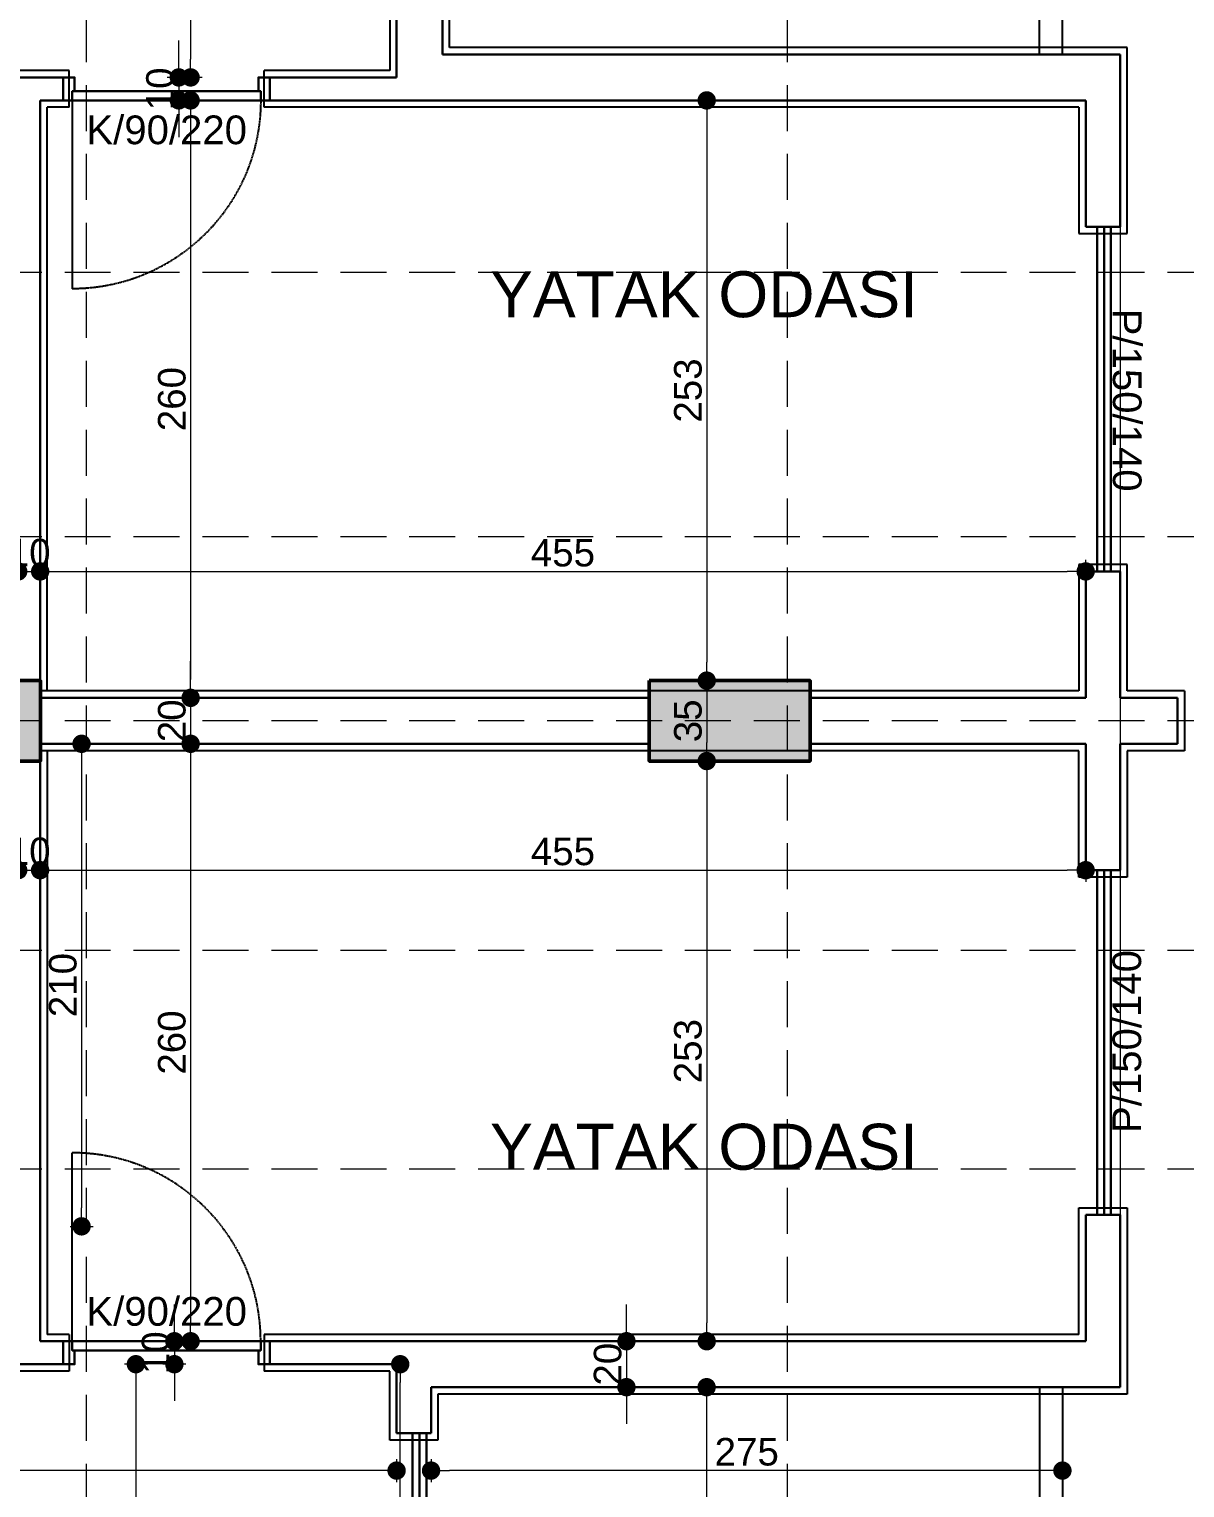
# Model space of a CAD drawing. Header units: millimetres. Extents: x 38129 to 72024, y -56282 to 16512.
# Drawn here: x 52354 to 52857, y -44474 to -43839 of the extents above; entities that cross this region are included whole.
import ezdxf

# ---------------------------------------------------------------- set-up
doc = ezdxf.new("R2010")
doc.units = ezdxf.units.MM
doc.linetypes.add('HIDDEN', pattern=[0.375, 0.25, -0.125])
for name, color, linetype, lineweight in [('AKS', 55, 'HIDDEN', 0), ('COLUMN4', 3, 'Continuous', 50), ('DIŞÖLÇÜ', 37, 'Continuous', 0), ('DUVAR', 255, 'Continuous', 30), ('KAPI', 4, 'Continuous', 30), ('mahal', 7, 'Continuous', 5), ('pencere', 195, 'Continuous', 30), ('pencere+KAPI', 1, 'Continuous', 0), ('TARAMA', 252, 'Continuous', 0), ('ölçü İÇ', 31, 'Continuous', 0)]:
    doc.layers.add(name, color=color, linetype=linetype, lineweight=lineweight)
for name, color, linetype in [('balkon', 171, 'Continuous'), ('HIDDEN', 1, 'HIDDEN'), ('sıva', 41, 'Continuous'), ('tefriş', 42, 'Continuous')]:
    doc.layers.add(name, color=color, linetype=linetype)
doc.styles.add('icdisolcu_yazi', font='arial.ttf')
doc.styles.get("Standard").update_dxf_attribs({"font": 'arial.ttf'})
doc.styles.add('style1', font='arial.ttf')
doc.dimstyles.new('İç Ölçü', dxfattribs={"dimtxt": 12, "dimasz": 8, "dimexe": 5, "dimexo": 0, "dimgap": 2, "dimtad": 1, "dimdec": 0, "dimzin": 12, "dimdsep": 46, "dimtxsty": 'icdisolcu_yazi', "dimblk": 'DOT', "dimcen": 8, "dimdle": 5, "dimclrd": 256, "dimclre": 256, "dimclrt": 7, "dimadec": 0, "dimazin": 3, "dimtfac": 1, "dimtdec": 0, "dimtix": 1, "dimtmove": 2, "dimatfit": 3, "dimldrblk": 'DOT', "dimfxl": 0, "dimtolj": 1, "dimtzin": 0, "dimlwd": -1, "dimlwe": -1, "dimarcsym": 0})

# ---------------------------------------------------------------- blocks, each defined once
blk = doc.blocks.new('wertertw')
at = {"layer": 'TARAMA', "lineweight": -3}
h = blk.add_hatch(dxfattribs=at)
h.set_pattern_fill('ANSI33', color=256, scale=2.5, style=0)
h.set_pattern_definition([(45, (-86643.698, -32547.66), (-11.2253202, 11.2253202), []), (45, (-86632.472, -32547.66), (-11.2253202, 11.2253202), [7.9375, -3.96875])])
h.paths.add_polyline_path([(-616.25, 351.94), (-616.25, -88.06), (-306.25, -88.06), (-306.25, -68.06), (-596.25, -68.06), (-596.25, 331.94), (-306.25, 331.94), (-306.25, 351.94)])
h.paths.add_polyline_path([(38.75, -338.06), (78.75, -338.06), (78.75, -378.06), (38.75, -378.06)])
h.paths.add_polyline_path([(-471.25, -318.06), (-441.25, -318.06), (-441.25, -378.06), (-471.25, -378.06)])
h.paths.add_polyline_path([(-961.25, -318.06), (-931.25, -318.06), (-931.25, -378.06), (-961.25, -378.06)])
h.paths.add_polyline_path([(343.75, -163.06), (413.75, -163.06), (413.75, -198.06), (343.75, -198.06)])
h.paths.add_polyline_path([(8.75, -163.06), (78.75, -163.06), (78.75, -198.06), (8.75, -198.06)])
h.paths.add_polyline_path([(-1036.25, -148.06), (-906.25, -148.06), (-906.25, -178.06), (-1036.25, -178.06)])
h.paths.add_polyline_path([(-976.25, 256.94), (-916.25, 256.94), (-916.25, 226.94), (-976.25, 226.94)])
h.paths.add_polyline_path([(343.75, 459.44), (413.75, 459.44), (413.75, 424.44), (343.75, 424.44)])
h.paths.add_polyline_path([(8.75, 459.44), (78.75, 459.44), (78.75, 424.44), (8.75, 424.44)])
h.paths.add_polyline_path([(-616.25, 531.94), (-306.25, 531.94), (-306.25, 511.94), (-616.25, 511.94)])
h.paths.add_polyline_path([(-976.25, 656.94), (-916.25, 656.94), (-916.25, 626.94), (-976.25, 626.94)])
h.paths.add_polyline_path([(-616.25, 971.94), (-306.25, 971.94), (-306.25, 951.94), (-616.25, 951.94)])
h.paths.add_polyline_path([(343.75, 1081.94), (413.75, 1081.94), (413.75, 1046.94), (343.75, 1046.94)])
h.paths.add_polyline_path([(8.75, 1081.94), (78.75, 1081.94), (78.75, 1046.94), (8.75, 1046.94)])
h.paths.add_polyline_path([(-1036.25, 1061.94), (-906.25, 1061.94), (-906.25, 1031.94), (-1036.25, 1031.94)])
h.paths.add_polyline_path([(-931.25, 1286.94), (-901.25, 1286.94), (-901.25, 1226.94), (-931.25, 1226.94)])
h.paths.add_polyline_path([(68.75, 1332.04), (108.75, 1332.04), (108.75, 1292.04), (68.75, 1292.04)])
h.paths.add_polyline_path([(-511.25, 1332.04), (-481.25, 1332.04), (-481.25, 1252.04), (-511.25, 1252.04)])
at = {"layer": 'COLUMN4', "color": 3}
for points in [[(8.75, 459.44), (78.75, 459.44), (78.75, 424.44), (8.75, 424.44)], [(343.75, 459.44), (413.75, 459.44), (413.75, 424.44), (343.75, 424.44)]]:
    blk.add_lwpolyline(points, close=True, dxfattribs=at)
blk = doc.blocks.new('*U6')
for p, q in [((4, 0), (0, 0)), ((86, 0), (90, 0))]:
    blk.add_line(p, q)
blk.add_lwpolyline([(4, 0), (86, 0), (86, -4), (4, -4)], close=True)
for points in [[(0, -10), (5, -10), (5, -4)], [(90, -10), (85, -10), (85, -4)]]:
    blk.add_lwpolyline(points)
at = {"layer": 'DUVAR'}
for p, q in [((0, 0), (0, -10)), ((90, 0), (90, -10))]:
    blk.add_line(p, q, dxfattribs=at)
at = {"layer": 'HIDDEN'}
blk.add_line((4, 0), (4, 82), dxfattribs=at)
blk.add_arc((4, 0), 82, 360, 90, dxfattribs=at)
blk = doc.blocks.new('_Dot')
at = {"color": 0, "lineweight": -2}
blk.add_line((-0.5, 0), (-1, 0), dxfattribs=at)
at = {"color": 0, "lineweight": 30, "const_width": 0.5}
blk.add_lwpolyline([(-0.25, 0, 1), (0.25, 0, 1)], format="xyb", close=True, dxfattribs=at)
blk = doc.blocks.new('*D459')
at = {"layer": 'Defpoints', "color": 0, "lineweight": 120, "transparency": 16777216}
for p in [(52626.95, -44430.43), (52513.67, -44740.44), (52648.62, -44740.44)]:
    blk.add_point(p, dxfattribs=at)
at = {"layer": 'ölçü İÇ', "transparency": 16777216}
for p, q in [((52643.62, -44430.43), (52653.62, -44430.43)), ((52643.62, -44740.44), (52653.62, -44740.44))]:
    blk.add_line(p, q, dxfattribs=at)
at = {"layer": 'ölçü İÇ', "linetype": 'Continuous', "transparency": 16777216}
blk.add_line((52648.62, -44438.43), (52648.62, -44732.44), dxfattribs=at)
at = {"layer": 'ölçü İÇ', "transparency": 16777216, "xscale": 8, "yscale": 8, "zscale": 8}
for p, rotation in [((52648.62, -44430.43), 90), ((52648.62, -44740.44), 270)]:
    blk.add_blockref('_Dot', p, dxfattribs=dict(at, rotation=rotation))
at = {"layer": 'ölçü İÇ', "color": 7, "transparency": 16777216, "insert": (52640.49, -44585.44), "char_height": 12, "attachment_point": 5, "rotation": 90, "style": 'icdisolcu_yazi'}
blk.add_mtext('\\A1;310', dxfattribs=at)
blk = doc.blocks.new('*D463')
at = {"layer": 'Defpoints', "color": 0, "lineweight": 120, "transparency": 16777216}
for p in [(52515.26, -44420.43), (52515.37, -44420.43), (52515.26, -44760.44)]:
    blk.add_point(p, dxfattribs=at)
at = {"layer": 'ölçü İÇ', "transparency": 16777216}
for p, q in [((52515.37, -44420.43), (52510.26, -44420.43)), ((52515.26, -44760.44), (52520.26, -44760.44))]:
    blk.add_line(p, q, dxfattribs=at)
at = {"layer": 'ölçü İÇ', "linetype": 'Continuous', "transparency": 16777216}
blk.add_line((52515.26, -44752.44), (52515.26, -44428.43), dxfattribs=at)
at = {"layer": 'ölçü İÇ', "transparency": 16777216, "xscale": 8, "yscale": 8, "zscale": 8}
for p, rotation in [((52515.26, -44420.43), 90), ((52515.26, -44760.44), 270)]:
    blk.add_blockref('_Dot', p, dxfattribs=dict(at, rotation=rotation))
at = {"layer": 'ölçü İÇ', "color": 7, "transparency": 16777216, "insert": (52507.12, -44590.44), "char_height": 12, "attachment_point": 5, "rotation": 90, "style": 'icdisolcu_yazi'}
blk.add_mtext('\\A1;340', dxfattribs=at)
blk = doc.blocks.new('*D467')
at = {"layer": 'Defpoints', "color": 0, "lineweight": 120, "transparency": 16777216}
for p in [(52528.67, -44450.43), (52528.67, -44466.73), (52803.5, -44466.13)]:
    blk.add_point(p, dxfattribs=at)
at = {"layer": 'ölçü İÇ', "transparency": 16777216}
for p, q in [((52528.67, -44461.73), (52528.67, -44471.73)), ((52803.5, -44466.13), (52803.5, -44471.73))]:
    blk.add_line(p, q, dxfattribs=at)
at = {"layer": 'ölçü İÇ', "linetype": 'Continuous', "transparency": 16777216}
blk.add_line((52795.5, -44466.73), (52536.67, -44466.73), dxfattribs=at)
at = {"layer": 'ölçü İÇ', "transparency": 16777216, "xscale": 8, "yscale": 8, "zscale": 8, "rotation": 180}
blk.add_blockref('_Dot', (52528.67, -44466.73), dxfattribs=at)
at = {"layer": 'ölçü İÇ', "transparency": 16777216, "xscale": 8, "yscale": 8, "zscale": 8}
blk.add_blockref('_Dot', (52803.5, -44466.73), dxfattribs=at)
at = {"layer": 'ölçü İÇ', "color": 7, "transparency": 16777216, "insert": (52666.09, -44458.6), "char_height": 12, "attachment_point": 5, "style": 'icdisolcu_yazi'}
blk.add_mtext('\\A1;275', dxfattribs=at)
blk = doc.blocks.new('*D2507')
at = {"layer": 'Defpoints', "color": 0, "lineweight": 120, "transparency": 16777216}
for p in [(52424.02, -43520.41), (52424.02, -43860.42), (52461.99, -43860.42)]:
    blk.add_point(p, dxfattribs=at)
at = {"layer": 'ölçü İÇ', "transparency": 16777216}
for p, q in [((52424.02, -43520.41), (52429.02, -43520.41)), ((52429.02, -43860.42), (52419.02, -43860.42))]:
    blk.add_line(p, q, dxfattribs=at)
at = {"layer": 'ölçü İÇ', "linetype": 'Continuous', "transparency": 16777216}
blk.add_line((52424.02, -43528.41), (52424.02, -43852.42), dxfattribs=at)
at = {"layer": 'ölçü İÇ', "transparency": 16777216, "xscale": 8, "yscale": 8, "zscale": 8}
for p, rotation in [((52424.02, -43520.41), 90), ((52424.02, -43860.42), 270)]:
    blk.add_blockref('_Dot', p, dxfattribs=dict(at, rotation=rotation))
at = {"layer": 'ölçü İÇ', "color": 7, "transparency": 16777216, "insert": (52415.89, -43690.42), "char_height": 12, "attachment_point": 5, "rotation": 90, "style": 'icdisolcu_yazi'}
blk.add_mtext('\\A1;340', dxfattribs=at)
blk = doc.blocks.new('*D2508')
at = {"layer": 'Defpoints', "color": 0, "lineweight": 120, "transparency": 16777216}
for p in [(52461.99, -43860.42), (52418.88, -43870.42), (52467.12, -43870.42)]:
    blk.add_point(p, dxfattribs=at)
at = {"layer": 'ölçü İÇ', "linetype": 'Continuous', "transparency": 16777216}
for p, q in [((52418.88, -43852.42), (52418.88, -43844.42)), ((52418.88, -43860.42), (52418.88, -43870.42)), ((52418.88, -43878.42), (52418.88, -43886.42))]:
    blk.add_line(p, q, dxfattribs=at)
at = {"layer": 'ölçü İÇ', "transparency": 16777216}
for p, q in [((52423.88, -43860.42), (52413.88, -43860.42)), ((52423.88, -43870.42), (52413.88, -43870.42))]:
    blk.add_line(p, q, dxfattribs=at)
at = {"layer": 'ölçü İÇ', "transparency": 16777216, "xscale": 8, "yscale": 8, "zscale": 8}
for p, rotation in [((52418.88, -43860.42), 270), ((52418.88, -43870.42), 90)]:
    blk.add_blockref('_Dot', p, dxfattribs=dict(at, rotation=rotation))
at = {"layer": 'ölçü İÇ', "color": 7, "transparency": 16777216, "insert": (52410.75, -43865.42), "char_height": 12, "attachment_point": 5, "rotation": 90, "style": 'icdisolcu_yazi'}
blk.add_mtext('\\A1;10', dxfattribs=at)
blk = doc.blocks.new('*D2509')
at = {"layer": 'Defpoints', "color": 0, "lineweight": 120, "transparency": 16777216}
for p in [(52467.12, -43870.42), (52424.02, -44130.43), (52448.53, -44130.43)]:
    blk.add_point(p, dxfattribs=at)
at = {"layer": 'ölçü İÇ', "transparency": 16777216}
for p, q in [((52429.02, -43870.42), (52419.02, -43870.42)), ((52429.02, -44130.43), (52419.02, -44130.43))]:
    blk.add_line(p, q, dxfattribs=at)
at = {"layer": 'ölçü İÇ', "linetype": 'Continuous', "transparency": 16777216}
blk.add_line((52424.02, -43878.42), (52424.02, -44122.43), dxfattribs=at)
at = {"layer": 'ölçü İÇ', "transparency": 16777216, "xscale": 8, "yscale": 8, "zscale": 8}
for p, rotation in [((52424.02, -43870.42), 90), ((52424.02, -44130.43), 270)]:
    blk.add_blockref('_Dot', p, dxfattribs=dict(at, rotation=rotation))
at = {"layer": 'ölçü İÇ', "color": 7, "transparency": 16777216, "insert": (52415.89, -44000.42), "char_height": 12, "attachment_point": 5, "rotation": 90, "style": 'icdisolcu_yazi'}
blk.add_mtext('\\A1;260', dxfattribs=at)
blk = doc.blocks.new('*D2510')
at = {"layer": 'Defpoints', "color": 0, "lineweight": 120, "transparency": 16777216}
for p in [(52448.53, -44130.43), (52424.02, -44150.43), (52448.53, -44150.43)]:
    blk.add_point(p, dxfattribs=at)
at = {"layer": 'ölçü İÇ', "linetype": 'Continuous', "transparency": 16777216}
for p, q in [((52424.02, -44122.43), (52424.02, -44114.43)), ((52424.02, -44130.43), (52424.02, -44150.43)), ((52424.02, -44158.43), (52424.02, -44166.43))]:
    blk.add_line(p, q, dxfattribs=at)
at = {"layer": 'ölçü İÇ', "transparency": 16777216}
for p, q in [((52429.02, -44130.43), (52419.02, -44130.43)), ((52429.02, -44150.43), (52419.02, -44150.43))]:
    blk.add_line(p, q, dxfattribs=at)
at = {"layer": 'ölçü İÇ', "transparency": 16777216, "xscale": 8, "yscale": 8, "zscale": 8}
for p, rotation in [((52424.02, -44130.43), 270), ((52424.02, -44150.43), 90)]:
    blk.add_blockref('_Dot', p, dxfattribs=dict(at, rotation=rotation))
at = {"layer": 'ölçü İÇ', "color": 7, "transparency": 16777216, "insert": (52415.89, -44140.43), "char_height": 12, "attachment_point": 5, "rotation": 90, "style": 'icdisolcu_yazi'}
blk.add_mtext('\\A1;20', dxfattribs=at)
blk = doc.blocks.new('*D2511')
at = {"layer": 'Defpoints', "color": 0, "lineweight": 120, "transparency": 16777216}
for p in [(52448.53, -44150.43), (52424.02, -44410.43), (52471.74, -44410.43)]:
    blk.add_point(p, dxfattribs=at)
at = {"layer": 'ölçü İÇ', "transparency": 16777216}
for p, q in [((52429.02, -44150.43), (52419.02, -44150.43)), ((52429.02, -44410.43), (52419.02, -44410.43))]:
    blk.add_line(p, q, dxfattribs=at)
at = {"layer": 'ölçü İÇ', "linetype": 'Continuous', "transparency": 16777216}
blk.add_line((52424.02, -44158.43), (52424.02, -44402.43), dxfattribs=at)
at = {"layer": 'ölçü İÇ', "transparency": 16777216, "xscale": 8, "yscale": 8, "zscale": 8}
for p, rotation in [((52424.02, -44150.43), 90), ((52424.02, -44410.43), 270)]:
    blk.add_blockref('_Dot', p, dxfattribs=dict(at, rotation=rotation))
at = {"layer": 'ölçü İÇ', "color": 7, "transparency": 16777216, "insert": (52415.89, -44280.43), "char_height": 12, "attachment_point": 5, "rotation": 90, "style": 'icdisolcu_yazi'}
blk.add_mtext('\\A1;260', dxfattribs=at)
blk = doc.blocks.new('*D2512')
at = {"layer": 'Defpoints', "color": 0, "lineweight": 120, "transparency": 16777216}
for p in [(52471.74, -44410.43), (52416.95, -44420.43), (52464.67, -44420.43)]:
    blk.add_point(p, dxfattribs=at)
at = {"layer": 'ölçü İÇ', "linetype": 'Continuous', "transparency": 16777216}
for p, q in [((52416.95, -44402.43), (52416.95, -44394.43)), ((52416.95, -44410.43), (52416.95, -44420.43)), ((52416.95, -44428.43), (52416.95, -44436.43))]:
    blk.add_line(p, q, dxfattribs=at)
at = {"layer": 'ölçü İÇ', "transparency": 16777216}
for p, q in [((52421.95, -44410.43), (52411.95, -44410.43)), ((52421.95, -44420.43), (52411.95, -44420.43))]:
    blk.add_line(p, q, dxfattribs=at)
at = {"layer": 'ölçü İÇ', "transparency": 16777216, "xscale": 8, "yscale": 8, "zscale": 8}
for p, rotation in [((52416.95, -44410.43), 270), ((52416.95, -44420.43), 90)]:
    blk.add_blockref('_Dot', p, dxfattribs=dict(at, rotation=rotation))
at = {"layer": 'ölçü İÇ', "color": 7, "transparency": 16777216, "insert": (52408.82, -44415.43), "char_height": 12, "attachment_point": 5, "rotation": 90, "style": 'icdisolcu_yazi'}
blk.add_mtext('\\A1;10', dxfattribs=at)
blk = doc.blocks.new('*D2513')
at = {"layer": 'Defpoints', "color": 0, "lineweight": 120, "transparency": 16777216}
for p in [(52464.67, -44420.43), (52400.19, -44760.44), (52420.05, -44760.44)]:
    blk.add_point(p, dxfattribs=at)
at = {"layer": 'ölçü İÇ', "transparency": 16777216}
for p, q in [((52405.19, -44420.43), (52395.19, -44420.43)), ((52405.19, -44760.44), (52395.19, -44760.44))]:
    blk.add_line(p, q, dxfattribs=at)
at = {"layer": 'ölçü İÇ', "linetype": 'Continuous', "transparency": 16777216}
blk.add_line((52400.19, -44428.43), (52400.19, -44752.44), dxfattribs=at)
at = {"layer": 'ölçü İÇ', "transparency": 16777216, "xscale": 8, "yscale": 8, "zscale": 8}
for p, rotation in [((52400.19, -44420.43), 90), ((52400.19, -44760.44), 270)]:
    blk.add_blockref('_Dot', p, dxfattribs=dict(at, rotation=rotation))
at = {"layer": 'ölçü İÇ', "color": 7, "transparency": 16777216, "insert": (52392.06, -44590.44), "char_height": 12, "attachment_point": 5, "rotation": 90, "style": 'icdisolcu_yazi'}
blk.add_mtext('\\A1;340', dxfattribs=at)
blk = doc.blocks.new('*D2519')
at = {"layer": 'Defpoints', "color": 0, "lineweight": 120, "transparency": 16777216}
for p in [(52358.51, -44205.43), (52348.97, -44215.07), (52358.51, -44215.59)]:
    blk.add_point(p, dxfattribs=at)
at = {"layer": 'ölçü İÇ', "transparency": 16777216}
for p, q in [((52348.97, -44210.43), (52348.97, -44200.43)), ((52358.51, -44210.43), (52358.51, -44200.43))]:
    blk.add_line(p, q, dxfattribs=at)
at = {"layer": 'ölçü İÇ', "linetype": 'Continuous', "transparency": 16777216}
for p, q in [((52340.97, -44205.43), (52332.97, -44205.43)), ((52348.97, -44205.43), (52358.51, -44205.43)), ((52366.51, -44205.43), (52374.51, -44205.43))]:
    blk.add_line(p, q, dxfattribs=at)
at = {"layer": 'ölçü İÇ', "transparency": 16777216, "xscale": 8, "yscale": 8, "zscale": 8}
blk.add_blockref('_Dot', (52348.97, -44205.43), dxfattribs=at)
at = {"layer": 'ölçü İÇ', "transparency": 16777216, "xscale": 8, "yscale": 8, "zscale": 8, "rotation": 180}
blk.add_blockref('_Dot', (52358.51, -44205.43), dxfattribs=at)
at = {"layer": 'ölçü İÇ', "color": 7, "transparency": 16777216, "insert": (52353.74, -44197.3), "char_height": 12, "attachment_point": 5, "style": 'icdisolcu_yazi'}
blk.add_mtext('\\A1;10', dxfattribs=at)
blk = doc.blocks.new('*D2520')
at = {"layer": 'Defpoints', "color": 0, "lineweight": 120, "transparency": 16777216}
for p in [(52813.63, -44196.55), (52813.63, -44205.43), (52358.51, -44215.59)]:
    blk.add_point(p, dxfattribs=at)
at = {"layer": 'ölçü İÇ', "transparency": 16777216}
for p, q in [((52358.51, -44210.43), (52358.51, -44200.43)), ((52813.63, -44200.43), (52813.63, -44210.43))]:
    blk.add_line(p, q, dxfattribs=at)
at = {"layer": 'ölçü İÇ', "linetype": 'Continuous', "transparency": 16777216}
blk.add_line((52366.51, -44205.43), (52805.63, -44205.43), dxfattribs=at)
at = {"layer": 'ölçü İÇ', "transparency": 16777216, "xscale": 8, "yscale": 8, "zscale": 8, "rotation": 180}
blk.add_blockref('_Dot', (52358.51, -44205.43), dxfattribs=at)
at = {"layer": 'ölçü İÇ', "transparency": 16777216, "xscale": 8, "yscale": 8, "zscale": 8}
blk.add_blockref('_Dot', (52813.63, -44205.43), dxfattribs=at)
at = {"layer": 'ölçü İÇ', "color": 7, "transparency": 16777216, "insert": (52586.07, -44197.33), "char_height": 12, "attachment_point": 5, "style": 'icdisolcu_yazi'}
blk.add_mtext('\\A1;455', dxfattribs=at)
blk = doc.blocks.new('*D2526')
at = {"layer": 'Defpoints', "color": 0, "lineweight": 120, "transparency": 16777216}
for p in [(52358.52, -44075.42), (52348.97, -44083.1), (52358.52, -44083.37)]:
    blk.add_point(p, dxfattribs=at)
at = {"layer": 'ölçü İÇ', "transparency": 16777216}
for p, q in [((52348.97, -44080.42), (52348.97, -44070.42)), ((52358.52, -44080.42), (52358.52, -44070.42))]:
    blk.add_line(p, q, dxfattribs=at)
at = {"layer": 'ölçü İÇ', "linetype": 'Continuous', "transparency": 16777216}
for p, q in [((52340.97, -44075.42), (52332.97, -44075.42)), ((52348.97, -44075.42), (52358.52, -44075.42)), ((52366.52, -44075.42), (52374.52, -44075.42))]:
    blk.add_line(p, q, dxfattribs=at)
at = {"layer": 'ölçü İÇ', "transparency": 16777216, "xscale": 8, "yscale": 8, "zscale": 8}
blk.add_blockref('_Dot', (52348.97, -44075.42), dxfattribs=at)
at = {"layer": 'ölçü İÇ', "transparency": 16777216, "xscale": 8, "yscale": 8, "zscale": 8, "rotation": 180}
blk.add_blockref('_Dot', (52358.52, -44075.42), dxfattribs=at)
at = {"layer": 'ölçü İÇ', "color": 7, "transparency": 16777216, "insert": (52353.74, -44067.3), "char_height": 12, "attachment_point": 5, "style": 'icdisolcu_yazi'}
blk.add_mtext('\\A1;10', dxfattribs=at)
blk = doc.blocks.new('*D2527')
at = {"layer": 'Defpoints', "color": 0, "lineweight": 120, "transparency": 16777216}
for p in [(52813.63, -44075.42), (52358.52, -44083.37), (52813.63, -44086.19)]:
    blk.add_point(p, dxfattribs=at)
at = {"layer": 'ölçü İÇ', "transparency": 16777216}
for p, q in [((52358.52, -44080.42), (52358.52, -44070.42)), ((52813.63, -44080.42), (52813.63, -44070.42))]:
    blk.add_line(p, q, dxfattribs=at)
at = {"layer": 'ölçü İÇ', "linetype": 'Continuous', "transparency": 16777216}
blk.add_line((52366.52, -44075.42), (52805.63, -44075.42), dxfattribs=at)
at = {"layer": 'ölçü İÇ', "transparency": 16777216, "xscale": 8, "yscale": 8, "zscale": 8, "rotation": 180}
blk.add_blockref('_Dot', (52358.52, -44075.42), dxfattribs=at)
at = {"layer": 'ölçü İÇ', "transparency": 16777216, "xscale": 8, "yscale": 8, "zscale": 8}
blk.add_blockref('_Dot', (52813.63, -44075.42), dxfattribs=at)
at = {"layer": 'ölçü İÇ', "color": 7, "transparency": 16777216, "insert": (52586.07, -44067.32), "char_height": 12, "attachment_point": 5, "style": 'icdisolcu_yazi'}
blk.add_mtext('\\A1;455', dxfattribs=at)
blk = doc.blocks.new('*D477')
at = {"layer": 'Defpoints', "color": 0, "lineweight": 120, "transparency": 16777216}
for p in [(52648.69, -43870.43), (52648.67, -44122.93), (52658.67, -44122.93)]:
    blk.add_point(p, dxfattribs=at)
at = {"layer": 'ölçü İÇ', "transparency": 16777216}
for p, q in [((52648.69, -43870.43), (52643.67, -43870.43)), ((52653.67, -44122.93), (52643.67, -44122.93))]:
    blk.add_line(p, q, dxfattribs=at)
at = {"layer": 'ölçü İÇ', "linetype": 'Continuous', "transparency": 16777216}
blk.add_line((52648.67, -43878.43), (52648.67, -44114.93), dxfattribs=at)
at = {"layer": 'ölçü İÇ', "transparency": 16777216, "xscale": 8, "yscale": 8, "zscale": 8}
for p, rotation in [((52648.67, -43870.43), 90), ((52648.67, -44122.93), 270)]:
    blk.add_blockref('_Dot', p, dxfattribs=dict(at, rotation=rotation))
at = {"layer": 'ölçü İÇ', "color": 7, "transparency": 16777216, "insert": (52640.54, -43996.68), "char_height": 12, "attachment_point": 5, "rotation": 90, "style": 'icdisolcu_yazi'}
blk.add_mtext('\\A1;253', dxfattribs=at)
blk = doc.blocks.new('*D478')
at = {"layer": 'Defpoints', "color": 0, "lineweight": 120, "transparency": 16777216}
for p in [(52658.67, -44122.93), (52648.67, -44157.93), (52657.03, -44157.93)]:
    blk.add_point(p, dxfattribs=at)
at = {"layer": 'ölçü İÇ', "transparency": 16777216}
for p, q in [((52653.67, -44122.93), (52643.67, -44122.93)), ((52653.67, -44157.93), (52643.67, -44157.93))]:
    blk.add_line(p, q, dxfattribs=at)
at = {"layer": 'ölçü İÇ', "linetype": 'Continuous', "transparency": 16777216}
blk.add_line((52648.67, -44130.93), (52648.67, -44149.93), dxfattribs=at)
at = {"layer": 'ölçü İÇ', "transparency": 16777216, "xscale": 8, "yscale": 8, "zscale": 8}
for p, rotation in [((52648.67, -44122.93), 90), ((52648.67, -44157.93), 270)]:
    blk.add_blockref('_Dot', p, dxfattribs=dict(at, rotation=rotation))
at = {"layer": 'ölçü İÇ', "color": 7, "transparency": 16777216, "insert": (52640.54, -44140.43), "char_height": 12, "attachment_point": 5, "rotation": 90, "style": 'icdisolcu_yazi'}
blk.add_mtext('\\A1;35', dxfattribs=at)
blk = doc.blocks.new('*D2528')
at = {"layer": 'Defpoints', "color": 0, "lineweight": 120, "transparency": 16777216}
for p in [(52657.03, -44157.93), (52648.67, -44410.43), (52663.33, -44410.43)]:
    blk.add_point(p, dxfattribs=at)
at = {"layer": 'ölçü İÇ', "transparency": 16777216}
for p, q in [((52653.67, -44157.93), (52643.67, -44157.93)), ((52653.67, -44410.43), (52643.67, -44410.43))]:
    blk.add_line(p, q, dxfattribs=at)
at = {"layer": 'ölçü İÇ', "linetype": 'Continuous', "transparency": 16777216}
blk.add_line((52648.67, -44165.93), (52648.67, -44402.43), dxfattribs=at)
at = {"layer": 'ölçü İÇ', "transparency": 16777216, "xscale": 8, "yscale": 8, "zscale": 8}
for p, rotation in [((52648.67, -44157.93), 90), ((52648.67, -44410.43), 270)]:
    blk.add_blockref('_Dot', p, dxfattribs=dict(at, rotation=rotation))
at = {"layer": 'ölçü İÇ', "color": 7, "transparency": 16777216, "insert": (52640.54, -44284.18), "char_height": 12, "attachment_point": 5, "rotation": 90, "style": 'icdisolcu_yazi'}
blk.add_mtext('\\A1;253', dxfattribs=at)
blk = doc.blocks.new('*D2529')
at = {"layer": 'Defpoints', "color": 0, "lineweight": 120, "transparency": 16777216}
for p in [(52663.33, -44410.43), (52613.73, -44430.43), (52627.15, -44430.43)]:
    blk.add_point(p, dxfattribs=at)
at = {"layer": 'ölçü İÇ', "linetype": 'Continuous', "transparency": 16777216}
for p, q in [((52613.73, -44402.43), (52613.73, -44394.43)), ((52613.73, -44410.43), (52613.73, -44430.43)), ((52613.73, -44438.43), (52613.73, -44446.43))]:
    blk.add_line(p, q, dxfattribs=at)
at = {"layer": 'ölçü İÇ', "transparency": 16777216}
for p, q in [((52618.73, -44410.43), (52608.73, -44410.43)), ((52618.73, -44430.43), (52608.73, -44430.43))]:
    blk.add_line(p, q, dxfattribs=at)
at = {"layer": 'ölçü İÇ', "transparency": 16777216, "xscale": 8, "yscale": 8, "zscale": 8}
for p, rotation in [((52613.73, -44410.43), 270), ((52613.73, -44430.43), 90)]:
    blk.add_blockref('_Dot', p, dxfattribs=dict(at, rotation=rotation))
at = {"layer": 'ölçü İÇ', "color": 7, "transparency": 16777216, "insert": (52605.6, -44420.43), "char_height": 12, "attachment_point": 5, "rotation": 90, "style": 'icdisolcu_yazi'}
blk.add_mtext('\\A1;20', dxfattribs=at)
blk = doc.blocks.new('*D2530')
at = {"layer": 'Defpoints', "color": 0, "lineweight": 120, "transparency": 16777216}
for p in [(52513.67, -44450.43), (52113.53, -44466.73), (52113.53, -44494.87)]:
    blk.add_point(p, dxfattribs=at)
at = {"layer": 'ölçü İÇ', "transparency": 16777216}
for p, q in [((52113.53, -44471.73), (52113.53, -44461.73)), ((52513.67, -44461.73), (52513.67, -44471.73))]:
    blk.add_line(p, q, dxfattribs=at)
at = {"layer": 'ölçü İÇ', "linetype": 'Continuous', "transparency": 16777216}
blk.add_line((52505.67, -44466.73), (52121.53, -44466.73), dxfattribs=at)
at = {"layer": 'ölçü İÇ', "transparency": 16777216, "xscale": 8, "yscale": 8, "zscale": 8, "rotation": 180}
blk.add_blockref('_Dot', (52113.53, -44466.73), dxfattribs=at)
at = {"layer": 'ölçü İÇ', "transparency": 16777216, "xscale": 8, "yscale": 8, "zscale": 8}
blk.add_blockref('_Dot', (52513.67, -44466.73), dxfattribs=at)
at = {"layer": 'ölçü İÇ', "color": 7, "transparency": 16777216, "insert": (52313.6, -44458.6), "char_height": 12, "attachment_point": 5, "style": 'icdisolcu_yazi'}
blk.add_mtext('\\A1;400', dxfattribs=at)
blk = doc.blocks.new('*D2534')
at = {"layer": 'Defpoints', "color": 0, "lineweight": 120, "transparency": 16777216}
for p in [(52279.77, -44130.43), (52278.06, -44150.43), (52380.3, -44150.43)]:
    blk.add_point(p, dxfattribs=at)
at = {"layer": 'ölçü İÇ', "linetype": 'Continuous', "transparency": 16777216}
for p, q in [((52278.06, -44122.43), (52278.06, -44114.43)), ((52278.06, -44130.43), (52278.06, -44150.43)), ((52278.06, -44158.43), (52278.06, -44166.43))]:
    blk.add_line(p, q, dxfattribs=at)
at = {"layer": 'ölçü İÇ', "transparency": 16777216}
for p, q in [((52279.77, -44130.43), (52273.06, -44130.43)), ((52283.06, -44150.43), (52273.06, -44150.43))]:
    blk.add_line(p, q, dxfattribs=at)
at = {"layer": 'ölçü İÇ', "transparency": 16777216, "xscale": 8, "yscale": 8, "zscale": 8}
for p, rotation in [((52278.06, -44130.43), 270), ((52278.06, -44150.43), 90)]:
    blk.add_blockref('_Dot', p, dxfattribs=dict(at, rotation=rotation))
at = {"layer": 'ölçü İÇ', "color": 7, "transparency": 16777216, "insert": (52269.93, -44140.43), "char_height": 12, "attachment_point": 5, "rotation": 90, "style": 'icdisolcu_yazi'}
blk.add_mtext('\\A1;20', dxfattribs=at)
blk = doc.blocks.new('*D2535')
at = {"layer": 'Defpoints', "color": 0, "lineweight": 120, "transparency": 16777216}
for p in [(52380.3, -44150.43), (52282.18, -44360.43), (52376.55, -44360.43)]:
    blk.add_point(p, dxfattribs=at)
at = {"layer": 'ölçü İÇ', "transparency": 16777216}
for p, q in [((52380.3, -44150.43), (52371.55, -44150.43)), ((52371.55, -44360.43), (52381.55, -44360.43))]:
    blk.add_line(p, q, dxfattribs=at)
at = {"layer": 'ölçü İÇ', "linetype": 'Continuous', "transparency": 16777216}
blk.add_line((52376.55, -44158.43), (52376.55, -44352.43), dxfattribs=at)
at = {"layer": 'ölçü İÇ', "transparency": 16777216, "xscale": 8, "yscale": 8, "zscale": 8}
for p, rotation in [((52376.55, -44150.43), 90), ((52376.55, -44360.43), 270)]:
    blk.add_blockref('_Dot', p, dxfattribs=dict(at, rotation=rotation))
at = {"layer": 'ölçü İÇ', "color": 7, "transparency": 16777216, "insert": (52368.43, -44255.43), "char_height": 12, "attachment_point": 5, "rotation": 90, "style": 'icdisolcu_yazi'}
blk.add_mtext('\\A1;210', dxfattribs=at)

msp = doc.modelspace()

# ---------------------------------------------------------------- linework, layer by layer
at = {"layer": 'AKS', "ltscale": 80}
for p, q in [((52378.53, -42903.74), (52378.53, -45280.38)), ((52683.62, -42903.74), (52683.62, -45280.38)), ((53019.21, -43945.25), (50939.02, -43945.25)), ((53019.21, -44060.43), (50939.02, -44060.43)), ((53019.21, -44140.43), (50939.02, -44140.43)), ((53019.21, -44240.43), (50939.02, -44240.43)), ((53019.21, -44335.6), (50939.02, -44335.6))]:
    msp.add_line(p, q, dxfattribs=at)
at = {"layer": 'balkon'}
for p, q in [((52803.5, -43850.43), (52803.5, -43500.41)), ((52793.5, -43850.43), (52793.5, -43510.41)), ((52793.5, -44430.43), (52793.5, -44770.44)), ((52803.5, -44430.43), (52803.5, -44780.44)), ((52803.5, -44430.43), (52803.5, -44780.44))]:
    msp.add_line(p, q, dxfattribs=at)
at = {"layer": 'DUVAR'}
for p, q in [((52513.67, -43860.43), (52513.67, -43830.43)), ((52533.67, -43850.43), (52533.67, -43830.43)), ((52828.63, -43850.42), (52533.67, -43850.43)), ((52785.63, -43850.43), (52541.21, -43850.43)), ((52828.63, -43850.42), (52828.63, -43925.42)), ((52348.97, -43860.42), (52371.1, -43860.42)), ((52456.06, -43860.42), (52513.67, -43860.43)), ((52371.1, -43870.42), (52358.53, -43870.42)), ((52358.53, -44090.11), (52358.53, -43870.42)), ((52813.63, -43870.42), (52456.06, -43870.42)), ((52813.63, -43870.42), (52813.63, -43925.42)), ((52813.63, -43925.42), (52828.63, -43925.42)), ((52358.53, -44130.42), (52358.51, -44061.79)), ((52813.63, -44075.42), (52813.63, -44130.43)), ((52813.63, -44075.42), (52828.63, -44075.42)), ((52828.63, -44075.42), (52828.63, -44130.43)), ((52623.67, -44130.43), (52358.67, -44130.43)), ((52603.62, -44130.43), (52363.54, -44130.43)), ((52533.53, -44130.43), (52363.54, -44130.43)), ((52533.53, -44130.43), (52363.54, -44130.43)), ((52693.62, -44130.43), (52813.63, -44130.43)), ((52693.62, -44130.43), (52813.63, -44130.43)), ((52828.63, -44130.43), (52853.63, -44130.43)), ((52828.63, -44130.43), (52853.63, -44130.43)), ((52853.63, -44150.43), (52853.63, -44130.43)), ((52853.63, -44130.43), (52853.63, -44150.43)), ((52853.63, -44130.43), (52853.63, -44150.43)), ((52853.63, -44150.43), (52853.63, -44130.43)), ((52853.63, -44130.43), (52853.63, -44150.43)), ((52853.63, -44150.43), (52853.63, -44130.43)), ((52853.63, -44150.43), (52853.63, -44130.43)), ((52358.53, -44150.43), (52358.51, -44219.06)), ((52623.67, -44150.43), (52358.67, -44150.43)), ((52603.62, -44150.43), (52363.54, -44150.43)), ((52533.53, -44150.43), (52363.54, -44150.43)), ((52533.53, -44150.43), (52363.54, -44150.43)), ((52693.62, -44150.43), (52813.63, -44150.43)), ((52693.62, -44150.43), (52813.63, -44150.43)), ((52813.63, -44205.43), (52813.63, -44150.43)), ((52828.63, -44205.43), (52828.63, -44150.43)), ((52828.63, -44150.43), (52853.63, -44150.43)), ((52828.63, -44150.43), (52853.63, -44150.43)), ((52358.53, -44190.74), (52358.53, -44410.43)), ((52813.63, -44205.43), (52828.63, -44205.43)), ((52813.63, -44410.43), (52813.63, -44355.43)), ((52813.63, -44355.43), (52828.63, -44355.43)), ((52828.63, -44430.43), (52828.63, -44355.43)), ((52371.1, -44410.43), (52358.53, -44410.43)), ((52813.63, -44410.43), (52456.06, -44410.43)), ((52348.97, -44420.43), (52371.1, -44420.43)), ((52456.06, -44420.43), (52513.67, -44420.43)), ((52513.67, -44420.43), (52513.67, -44450.43)), ((52828.63, -44430.43), (52528.67, -44430.43)), ((52528.67, -44430.43), (52528.67, -44450.43)), ((52785.63, -44430.43), (52536.21, -44430.43)), ((52513.67, -44450.43), (52528.67, -44450.43))]:
    msp.add_line(p, q, dxfattribs=at)
at = {"layer": 'pencere'}
for p, q in [((52818.63, -44075.42), (52818.63, -43925.42)), ((52821.63, -44075.42), (52821.63, -43925.42)), ((52824.63, -44075.42), (52824.63, -43925.42)), ((52818.63, -44205.43), (52818.63, -44355.43)), ((52821.63, -44205.43), (52821.63, -44355.43)), ((52824.63, -44205.43), (52824.63, -44355.43)), ((52520.67, -44450.43), (52520.67, -44740.44)), ((52523.67, -44450.43), (52523.67, -44740.44)), ((52526.67, -44450.43), (52526.67, -44740.44))]:
    msp.add_line(p, q, dxfattribs=at)
at = {"layer": 'sıva'}
for p, q in [((52510.67, -43827.43), (52510.67, -43857.43)), ((52536.67, -43847.43), (52536.67, -43827.43)), ((52831.63, -43847.43), (52536.67, -43847.43)), ((52831.63, -43928.42), (52831.63, -43847.43)), ((52371.1, -43857.42), (52345.97, -43857.42)), ((52371.1, -43873.42), (52371.1, -43857.42)), ((52510.67, -43857.43), (52456.06, -43857.42)), ((52456.06, -43873.42), (52456.06, -43857.42)), ((52371.1, -43873.42), (52361.53, -43873.42)), ((52361.53, -44093.11), (52361.53, -43873.42)), ((52810.63, -43873.42), (52456.06, -43873.42)), ((52810.63, -43873.42), (52810.63, -43928.42)), ((52810.63, -43928.42), (52831.63, -43928.42)), ((52361.53, -44127.42), (52361.51, -44058.79)), ((52831.63, -44072.42), (52810.63, -44072.42)), ((52810.63, -44072.42), (52810.63, -44127.43)), ((52831.63, -44127.43), (52831.63, -44072.42)), ((52810.63, -44127.43), (52358.53, -44127.43)), ((52530.48, -44127.43), (52361.53, -44127.42)), ((52856.63, -44127.43), (52831.63, -44127.43)), ((52856.63, -44127.43), (52856.63, -44153.43)), ((52810.63, -44153.43), (52358.53, -44153.43)), ((52361.53, -44153.43), (52361.51, -44222.06)), ((52530.48, -44153.43), (52361.53, -44153.43)), ((52810.63, -44208.43), (52810.63, -44153.43)), ((52856.63, -44153.43), (52831.63, -44153.43)), ((52831.63, -44153.43), (52831.63, -44208.43)), ((52361.53, -44187.74), (52361.53, -44407.43)), ((52831.63, -44208.43), (52810.63, -44208.43)), ((52810.63, -44407.43), (52810.63, -44352.43)), ((52810.63, -44352.43), (52831.63, -44352.43)), ((52831.63, -44352.43), (52831.63, -44433.43)), ((52371.1, -44407.43), (52361.53, -44407.43)), ((52371.1, -44407.43), (52371.1, -44423.43)), ((52810.63, -44407.43), (52456.06, -44407.43)), ((52456.06, -44407.43), (52456.06, -44423.43)), ((52371.1, -44423.43), (52345.97, -44423.43)), ((52510.67, -44423.43), (52456.06, -44423.43)), ((52510.67, -44453.43), (52510.67, -44423.43)), ((52831.63, -44433.43), (52531.67, -44433.43)), ((52531.67, -44433.43), (52531.67, -44453.43)), ((52531.67, -44453.43), (52510.67, -44453.43))]:
    msp.add_line(p, q, dxfattribs=at)
at = {"layer": 'tefriş', "color": 3, "lineweight": 15}
msp.add_lwpolyline([(51183.52, -44759.6), (51183.52, -43521.26), (51243.53, -43521.25), (51243.53, -43520.43), (51268.53, -43520.43), (51268.53, -43281.43), (51348.53, -43281.43), (51348.53, -43206.25), (51763.33, -43206.25), (51763.33, -43115.42), (52013.09, -43115.42), (52013.09, -43105.4), (52498.53, -43105.4), (52498.53, -43500.41), (52622.03, -43500.41), (52623.67, -43500.41), (52623.67, -43500.43), (52803.5, -43500.43), (52803.5, -43850.43), (52828.63, -43850.43), (52828.63, -44430.43), (52803.5, -44430.43), (52803.5, -44780.44)], dxfattribs=at)

# ---------------------------------------------------------------- block references
at = {"layer": 'DIŞÖLÇÜ'}
msp.add_blockref('wertertw', (52279.92, -44582.37), dxfattribs=at)
at = {"layer": 'KAPI', "xscale": -1, "rotation": 180}
msp.add_blockref('*U6', (52368.53, -43870.42), dxfattribs=at)
at = {"layer": 'KAPI'}
msp.add_blockref('*U6', (52368.53, -44410.43), dxfattribs=at)

# ---------------------------------------------------------------- texts
at = {"layer": 'mahal', "char_height": 20}
for insert, attachment_point in [((52554.36, -43965.07), 7), ((52554.36, -44315.79), 1)]:
    msp.add_mtext_dynamic_manual_height_columns('YATAK ODASI', width=250.3432, gutter_width=12.5, heights=[0], dxfattribs=dict(at, insert=insert, attachment_point=attachment_point))
at = {"layer": 'pencere+KAPI', "char_height": 12.5, "width": 27.0954, "style": 'style1'}
for s, insert, attachment_point, rotation in [('K/90/220', (52448.55, -43889.67), 9, 0), ('P/150/140', (52825.26, -44040.66), 9, 270), ('P/150/140', (52825.26, -44240.19), 3, 90), ('K/90/220', (52448.55, -44391.19), 3, 360)]:
    msp.add_mtext(s, dxfattribs=dict(at, insert=insert, attachment_point=attachment_point, rotation=rotation))

# ---------------------------------------------------------------- dimensions: what is measured, and where the dimension line sits
at = {"layer": 'ölçü İÇ'}
for base, p1, p2, angle, picture, middle in [((52424.02, -43860.42), (52424.02, -43520.41), (52461.99, -43860.42), 270, '*D2507', (52415.89, -43690.42)), ((52418.88, -43870.42), (52461.99, -43860.42), (52467.12, -43870.42), 270, '*D2508', (52410.75, -43865.42)), ((52424.02, -44130.43), (52467.12, -43870.42), (52448.53, -44130.43), 270, '*D2509', (52415.89, -44000.42)), ((52648.6736, -44122.9268), (52648.6859, -43870.4255), (52658.6716, -44122.9268), 270, '*D477', (52640.5426, -43996.6762)), ((52278.06, -44150.43), (52279.77, -44130.43), (52380.3, -44150.43), 270, '*D2534', (52269.93, -44140.43)), ((52424.02, -44150.43), (52448.53, -44130.43), (52448.53, -44150.43), 270, '*D2510', (52415.89, -44140.43)), ((52648.67, -44157.93), (52658.67, -44122.93), (52657.03, -44157.93), 270, '*D478', (52640.54, -44140.43)), ((52376.55, -44360.43), (52380.3, -44150.43), (52282.18, -44360.43), 270, '*D2535', (52368.43, -44255.43)), ((52424.02, -44410.43), (52448.53, -44150.43), (52471.74, -44410.43), 270, '*D2511', (52415.89, -44280.43)), ((52648.6736, -44410.433), (52657.0302, -44157.927), (52663.3276, -44410.433), 270, '*D2528', (52640.5426, -44284.18)), ((52416.95, -44420.43), (52471.74, -44410.43), (52464.67, -44420.43), 270, '*D2512', (52408.82, -44415.43)), ((52613.73, -44430.43), (52663.33, -44410.43), (52627.15, -44430.43), 270, '*D2529', (52605.6, -44420.43)), ((52400.19, -44760.44), (52464.67, -44420.43), (52420.05, -44760.44), 270, '*D2513', (52392.06, -44590.44)), ((52515.26, -44420.43), (52515.26, -44760.44), (52515.37, -44420.43), 90, '*D463', (52507.12, -44590.44)), ((52648.62, -44740.44), (52626.95, -44430.43), (52513.67, -44740.44), 90, '*D459', (52640.49, -44585.44))]:
    dim = msp.add_linear_dim(base=base, p1=p1, p2=p2, angle=angle, dimstyle='İç Ölçü', dxfattribs=at)
    dim.commit()
    dim.dimension.update_dxf_attribs({"geometry": picture, "text_midpoint": middle})
for base, p1, p2, picture, middle in [((52358.52, -44075.42), (52348.97, -44083.1), (52358.52, -44083.37), '*D2526', (52353.74, -44067.3)), ((52813.63, -44075.42), (52358.52, -44083.37), (52813.63, -44086.19), '*D2527', (52586.07, -44067.32)), ((52358.51, -44205.43), (52348.97, -44215.07), (52358.51, -44215.59), '*D2519', (52353.74, -44197.3)), ((52813.63, -44205.43), (52358.51, -44215.59), (52813.63, -44196.55), '*D2520', (52586.07, -44197.33)), ((52113.53, -44466.73), (52513.67, -44450.43), (52113.53, -44494.87), '*D2530', (52313.6, -44458.6)), ((52528.67, -44466.73), (52803.5, -44466.13), (52528.67, -44450.43), '*D467', (52666.09, -44458.6))]:
    dim = msp.add_linear_dim(base=base, p1=p1, p2=p2, dimstyle='İç Ölçü', dxfattribs=at)
    dim.commit()
    dim.dimension.update_dxf_attribs({"geometry": picture, "text_midpoint": middle})

doc.saveas('drawing.dxf')
